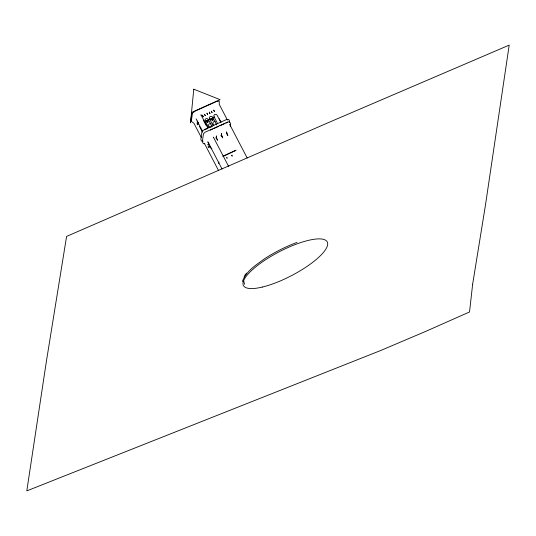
<?xml version="1.0" encoding="UTF-8"?>
<svg xmlns="http://www.w3.org/2000/svg" width="536" height="536" viewBox="0 0 536 536"><rect width="100%" height="100%" fill="white"/><g stroke="black" fill="none" stroke-linecap="round" stroke-linejoin="round"><path stroke-width="0.8" d="M201.958 131.534L200.833 139.668L201.576 141.089L203.171 141.176M216.122 137.544L216.222 138.435L216.296 137.886M218.728 163.507L218.929 162.073M226.46 133.846L226.36 132.962M229.274 122.53L229.502 120.901L228.758 119.481L226.246 119.669L204.745 129.344L202.394 131.012M230.259 126.235L230.601 123.796L229.609 121.9L228.102 121.86L205.194 132.164L203.472 133.658L202.347 141.792L203.332 143.688L204.846 143.728M244.181 276.991L244.738 275.671M242.386 281.5C246.158 270.767 256.737 264.57 265.441 258.151C275.41 251.88 285.929 246.5 296.984 242.426M245.012 275.008L246.547 273.152M197.59 121.692L197.261 121.846L197.918 123.099L198.246 122.952M197.469 122.563L197.141 122.711L197.791 123.957L198.119 123.809M204.906 121.357L214.708 116.949M205.63 121.27L208.645 119.917M210.407 119.334L211.465 118.858L212.176 120.218L213.422 119.655M208.069 120.499L206.695 121.123L207.372 122.429M212.692 118.423L211.452 118.979L212.155 120.339L213.402 119.783M206.755 121.33L208.263 120.654M210.521 119.635L212.785 118.617M208.772 121.685L207.392 122.302L206.708 120.995M204.678 129.846L207.358 128.64M210.313 127.36L212.223 126.496M210.306 130.114L212.531 129.116M214.018 128.446L218.467 126.442M219.948 125.779L224.396 123.776M225.877 123.113L227.365 122.443M210.172 146.241L208.712 146.898L208.879 147.212L210.333 146.556M209.549 146.71L208.357 147.246L208.042 146.643M211.874 148.512L211.345 148.753L210.145 146.442M222.742 156.237L235.994 150.274L223.432 156.284M199.312 126.657L199.653 126.885M227.438 120.077L219.231 104.312L219.237 101.183L216.725 101.378L195.225 111.046L192.431 113.243L191.305 121.377L193.952 123.314L201.415 137.638M229.602 124.245L247.197 158.033M219.941 120.098L221.067 122.262M220.725 122.175L217.154 115.314A1.742 1.635 7.9 0 0 214.829 114.537A1.742 1.635 7.9 0 0 214.038 116.714L217.609 123.575M216.624 124.868L212.698 117.317A1.789 1.682 7.9 0 0 210.306 116.52A1.789 1.682 7.9 0 0 209.496 118.758L212.712 124.935M213.851 125.404L213.094 123.937A1.789 1.682 7.9 0 1 215.271 121.632M211.814 126.188L208.236 119.327A1.796 1.688 7.9 0 0 204.993 119.957M216.229 136.6L216.557 137.229M216.47 137.316L216.39 135.903L216.464 137.906L217.562 140.271L216.109 137.477M226.842 157.437L227.117 158.281L226.808 157.685M209.502 127.36L208.739 125.9A1.668 1.568 7.9 0 1 210.762 123.749M205.06 120.754L208.631 127.622M228.731 166.636L213.382 137.142L213.576 137.678M208.028 128.339L200.973 114.784L201.214 115.575M203.412 120.272L206.052 125.344M197.369 121.062L198.085 122.436M208.551 142.636L208.886 143.28M196.109 118.912L202.722 131.621M207.787 141.651L221.991 168.934M207.981 142.462L208.209 142.891M200.002 127.414L202.508 132.225M208.96 144.814L209.154 145.196M208.33 144.613L208.605 145.142M207.72 144.365L207.981 144.874M204.33 143.239L218.454 170.374M200.518 127.394L200.665 127.769M243.719 280.898L244.563 284.274M219.432 119.039A1.889 0.355 65.8 0 1 219.318 118.724M193.784 89.204L190.474 122.925L191.942 112.292L220.068 99.636L193.784 89.204M472.631 284.288L469.529 311.972L425.269 331.583L380.62 350.537L26.8 490.882L46.29 361.988L66.585 236.416L330.437 121.732L509.2 45.118L485.435 205.275L472.631 284.288M202.467 115.247L203.191 116.794L202.467 115.247M204.571 114.302L205.221 115.709L204.571 114.302M206.97 113.217L207.62 114.617L206.97 113.217M209.295 112.171L209.958 113.592L209.295 112.171M211.405 111.227L212.035 112.594L211.405 111.227M213.77 110.161L214.407 111.542L213.77 110.161M221.187 135.266L221.288 136.157L221.187 135.266M221.442 133.631L221.562 135.119L221.442 133.631M221.395 134.375L221.274 135.246L222.675 137.94L221.395 134.375M226.567 132.003L226.44 132.881L227.834 135.541L226.567 132.003M231.84 155.219L232.101 156.036L231.84 155.219M197.349 123.434L197.02 123.582L197.663 124.814L197.992 124.667L197.349 123.434M262.278 287.075A47.235 13.413 -27.5 0 0 327.637 244.697A47.235 13.413 -27.5 0 0 266.097 259.411A47.235 13.413 -27.5 0 0 262.278 287.075"/></g></svg>
